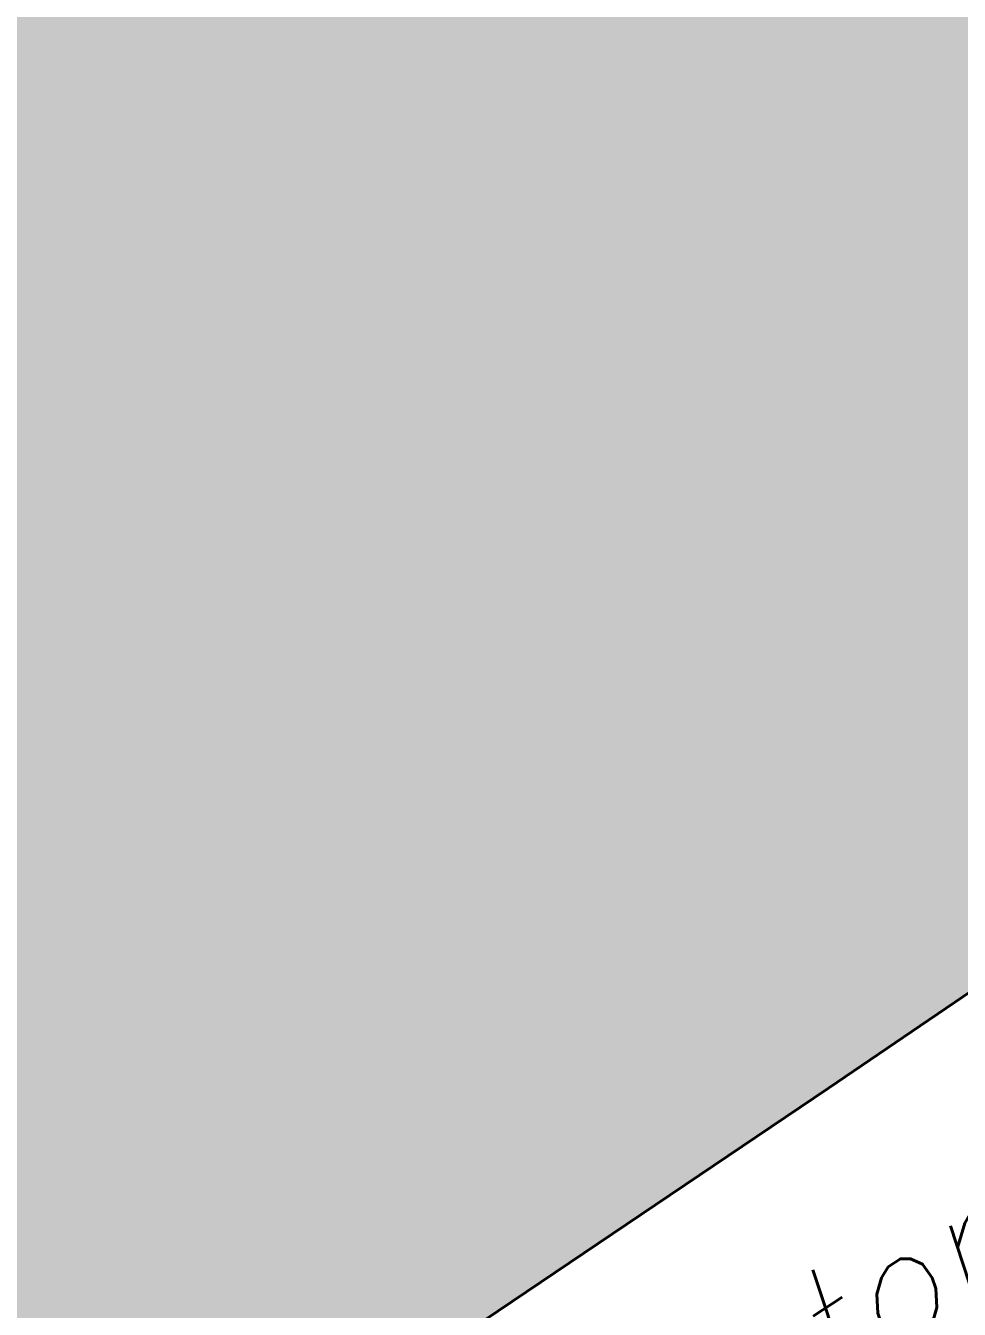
# Model space of a CAD drawing. Header units: metres. Extents: x 2513914 to 2544706, y 1140005 to 1171926.
# Drawn here: x 2514800.96 to 2514819.44, y 1146591.15 to 1146616.56 of the extents above; entities that cross this region are included whole.
import ezdxf
from ezdxf.enums import TextEntityAlignment as Align

# ---------------------------------------------------------------- set-up
doc = ezdxf.new("R2010")
doc.units = ezdxf.units.M
doc.linetypes.add('MO_I', pattern=[2, 1.5, -0.5])
for name, color, linetype, lineweight in [('MO_BF', 7, 'Continuous', 40), ('MO_CS_NOM', 7, 'Continuous', 20), ('MO_CS_SV_CI_VIGNE', 7, 'MO_I', 20), ('MO_CS_SV_CI_VIGNE_HACH', 253, 'Continuous', 20)]:
    doc.layers.add(name, color=color, linetype=linetype, lineweight=lineweight)
doc.styles.get("Standard").update_dxf_attribs({"font": 'simplex.shx'})

# ---------------------------------------------------------------- blocks, each defined once
blk = doc.blocks.new('B_CS_NOM')
at = {"layer": 'MO_CS_NOM', "oblique": 15}
blk.add_attdef('NOM', text='', height=0.0023, dxfattribs=at).set_placement((0.000001, 0.001241), align=Align.MIDDLE_LEFT)

msp = doc.modelspace()

# ---------------------------------------------------------------- hatches: boundary and pattern name
at = {"layer": 'MO_CS_SV_CI_VIGNE_HACH'}
h = msp.add_hatch(dxfattribs=at)
h.set_pattern_fill('VIGNE', color=256, style=0)
h.set_pattern_definition([(63.434949, (0, 0), (-2.5000000252, -7.7e-09), [2.236068, -14.534441]), (63.434949, (0, 3), (-2.5000000252, -7.7e-09), [2.236068, -14.534441]), (63.434949, (0, 6), (-2.5000000252, -7.7e-09), [2.236068, -14.534441]), (63.434949, (0, 9), (-2.5000000252, -7.7e-09), [2.236068, -14.534441]), (63.434949, (0, 12), (-2.5000000252, -7.7e-09), [2.236068, -14.534441])])
edge = h.paths.add_edge_path()
edge.add_line((2514759.043, 1146556.914), (2514758.673, 1146585.934))
edge.add_arc((2514696.325, 1146583.432), 62.398, 2.2977, 9.744)
edge.add_arc((2514696.083, 1146584.99), 62.393, 8.29657, 15.2708)
edge.add_arc((2514696.525, 1146583.278), 62.443, 16.89326, 22.71809)
edge.add_line((2514754.123, 1146607.393), (2514734.823, 1146647.723))
edge.add_line((2514734.823, 1146647.723), (2514744.443, 1146654.133))
edge.add_line((2514744.443, 1146654.133), (2514785.943, 1146675.813))
edge.add_line((2514785.943, 1146675.813), (2514857.722, 1146713.102))
edge.add_line((2514857.722, 1146713.102), (2514871.672, 1146720.282))
edge.add_line((2514871.672, 1146720.282), (2514884.282, 1146726.892))
edge.add_line((2514884.282, 1146726.892), (2514946.781, 1146759.191))
edge.add_line((2514946.781, 1146759.191), (2514950.461, 1146760.991))
edge.add_arc((2514951.232, 1146754.326), 6.71, 60.9437, 96.6005, ccw=False)
edge.add_arc((2514951.237, 1146754.319), 6.713, 28.7772, 61.0054, ccw=False)
edge.add_line((2514957.121, 1146757.551), (2514958.841, 1146750.611))
edge.add_line((2514958.841, 1146750.611), (2514968.063, 1146714.242))
edge.add_line((2514968.063, 1146714.242), (2514971.421, 1146701.001))
edge.add_arc((2514957.337, 1146696.688), 14.73, 1.5668, 17.025, ccw=False)
edge.add_arc((2514957.312, 1146696.697), 14.754, -12.9499, 1.5287, ccw=False)
edge.add_arc((2514957.516, 1146694.192), 14.198, 338.1213, 356.767, ccw=False)
edge.add_arc((2514957.663, 1146694.514), 14.186, 321.5393, 336.6909, ccw=False)
edge.add_line((2514968.771, 1146685.691), (2514968.401, 1146685.221))
edge.add_line((2514968.401, 1146685.221), (2514968.201, 1146685.381))
edge.add_line((2514968.201, 1146685.381), (2514966.851, 1146684.001))
edge.add_line((2514966.851, 1146684.001), (2514965.171, 1146682.591))
edge.add_line((2514965.171, 1146682.591), (2514960.901, 1146680.302))
edge.add_arc((2515275.682, 1145978.991), 768.715, 114.172758, 118.267907)
edge.add_line((2514911.622, 1146656.032), (2514898.932, 1146648.932))
edge.add_line((2514898.932, 1146648.932), (2514885.372, 1146640.892))
edge.add_arc((2515246.287, 1146051.866), 690.805, 121.497147, 123.743477)
edge.add_line((2514862.562, 1146626.293), (2514842.612, 1146612.873))
edge.add_line((2514842.612, 1146612.873), (2514825.142, 1146601.163))
edge.add_line((2514825.142, 1146601.163), (2514816.853, 1146595.533))
edge.add_line((2514816.853, 1146595.533), (2514759.043, 1146556.554))
edge.add_line((2514759.043, 1146556.554), (2514759.043, 1146556.914))

# ---------------------------------------------------------------- linework, layer by layer
at = {"layer": 'MO_BF', "flags": 128}
msp.add_lwpolyline([(2514648.084, 1146490.775, 0.013501), (2514691.264, 1146514.184, 0.01164), (2514730.403, 1146538.044), (2514756.633, 1146554.914), (2514756.623, 1146555.344), (2514759.043, 1146556.914), (2514759.043, 1146556.554), (2514816.853, 1146595.533), (2514825.142, 1146601.163), (2514842.612, 1146612.873), (2514862.562, 1146626.293, -0.009802), (2514885.372, 1146640.892)], format="xyb", dxfattribs=at)
at = {"layer": 'MO_CS_SV_CI_VIGNE', "flags": 128}
msp.add_lwpolyline([(2514759.043, 1146556.914), (2514758.673, 1146585.934, 0.032502), (2514757.823, 1146593.993, 0.03044), (2514756.273, 1146601.423, 0.025421), (2514754.123, 1146607.393), (2514734.823, 1146647.723), (2514744.443, 1146654.133), (2514785.943, 1146675.813), (2514857.722, 1146713.102), (2514871.672, 1146720.282), (2514884.282, 1146726.892), (2514946.781, 1146759.191), (2514950.461, 1146760.991, -0.156849), (2514954.491, 1146760.191, -0.141556), (2514957.121, 1146757.551), (2514958.841, 1146750.611), (2514968.063, 1146714.242), (2514971.421, 1146701.001, -0.067551), (2514972.061, 1146697.091, -0.063259), (2514971.691, 1146693.391, -0.081537), (2514970.691, 1146688.901, -0.066208), (2514968.771, 1146685.691), (2514968.401, 1146685.221), (2514968.201, 1146685.381), (2514966.851, 1146684.001), (2514965.171, 1146682.591), (2514960.901, 1146680.302, 0.01787), (2514911.622, 1146656.032), (2514898.932, 1146648.932), (2514885.372, 1146640.892, 0.009802), (2514862.562, 1146626.293), (2514842.612, 1146612.873), (2514825.142, 1146601.163), (2514816.853, 1146595.533), (2514759.043, 1146556.554)], format="xyb", close=True, dxfattribs=at)

# ---------------------------------------------------------------- block references
at = {"layer": 'MO_CS_NOM', "xscale": 1000, "yscale": 1000, "zscale": 1000, "rotation": 33.3}
msp.add_blockref('B_CS_NOM', (2514803.665, 1146580.613), dxfattribs=at).add_auto_attribs({'NOM': 'Route cantonale 30'})

doc.saveas('drawing.dxf')
